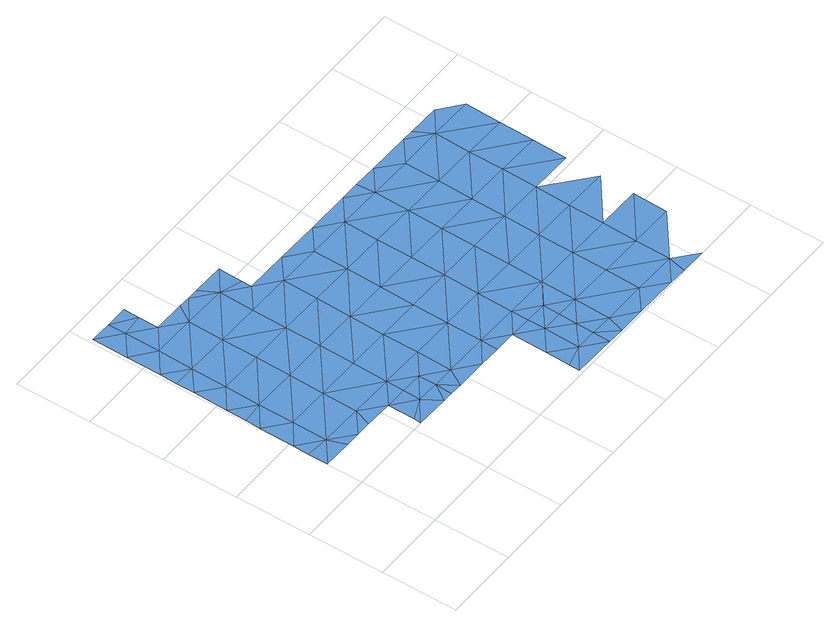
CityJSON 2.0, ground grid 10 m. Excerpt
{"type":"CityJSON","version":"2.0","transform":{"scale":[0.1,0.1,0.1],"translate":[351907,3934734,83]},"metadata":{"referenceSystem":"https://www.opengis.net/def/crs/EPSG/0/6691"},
"CityObjects":{
"waterbody1":{"type":"WaterBody","attributes":{"name":"4","class":"1140","function":"1","WaterBodyRiverFloodingRiskAttribute.description":"2","WaterBodyRiverFloodingRiskAttribute.rankOrg":"2","WaterBodyRiverFloodingRiskAttribute.adminType":"2","WaterBodyRiverFloodingRiskAttribute.scale":"L1"},"geometry":[{"type":"MultiSurface","lod":"1","boundaries":[[[0,1,2]],[[0,3,1]],[[2,4,0]],[[3,5,6]],[[3,0,5]],[[7,0,4]],[[8,9,10]],[[8,6,9]],[[6,5,9]],[[0,11,5]],[[12,10,9]],[[13,10,12]],[[0,7,14]],[[15,16,13]],[[17,14,7]],[[15,18,16]],[[5,19,9]],[[15,13,12]],[[11,0,14]],[[11,19,5]],[[18,20,21]],[[9,22,12]],[[20,18,15]],[[17,23,14]],[[24,25,21]],[[12,26,15]],[[24,21,20]],[[9,19,22]],[[24,27,25]],[[11,14,28]],[[20,29,24]],[[14,23,28]],[[26,12,22]],[[30,19,11]],[[31,27,24]],[[20,15,32]],[[29,31,24]],[[23,33,28]],[[32,15,26]],[[20,32,29]],[[11,28,34]],[[19,35,22]],[[36,27,31]],[[33,37,28]],[[11,34,30]],[[38,39,40]],[[41,29,32]],[[26,22,35]],[[42,34,28]],[[19,30,35]],[[35,43,26]],[[26,44,32]],[[37,40,45]],[[40,39,45]],[[28,37,46]],[[32,47,41]],[[48,30,34]],[[44,47,32]],[[39,49,45]],[[37,45,46]],[[42,28,46]],[[42,48,34]],[[26,43,44]],[[30,50,35]],[[44,51,47]],[[52,43,35]],[[53,42,46]],[[45,49,54]],[[50,30,48]],[[55,54,49]],[[44,56,51]],[[44,43,57]],[[46,45,53]],[[57,58,44]],[[53,45,54]],[[59,48,42]],[[43,52,57]],[[35,50,52]],[[53,59,42]],[[44,58,56]],[[55,60,54]],[[48,61,50]],[[62,61,48]],[[60,63,54]],[[48,59,62]],[[57,52,64]],[[63,65,54]],[[52,50,61]],[[66,59,53]],[[67,63,60]],[[53,54,65]],[[65,66,53]],[[59,66,62]],[[64,52,68]],[[69,70,71]],[[52,61,68]],[[67,72,63]],[[73,74,70]],[[70,69,73]],[[72,75,63]],[[76,77,62]],[[78,64,68]],[[76,62,66]],[[79,80,81]],[[79,74,80]],[[61,62,77]],[[74,73,80]],[[81,75,72]],[[65,63,75]],[[73,69,82]],[[80,75,81]],[[83,78,68]],[[68,61,83]],[[73,84,80]],[[84,73,82]],[[61,77,83]],[[65,75,85]],[[66,65,86]],[[65,85,86]],[[84,87,80]],[[80,88,75]],[[76,66,89]],[[76,90,77]],[[87,88,80]],[[89,66,86]],[[89,90,76]],[[91,85,75]],[[77,90,83]],[[84,82,92]],[[78,83,93]],[[85,94,86]],[[95,87,84]],[[75,88,91]],[[93,83,96]],[[83,90,96]],[[97,88,87]],[[84,92,95]],[[89,86,94]],[[98,95,92]],[[85,91,94]],[[89,99,90]],[[93,96,100]],[[97,87,95]],[[90,101,96]],[[88,102,91]],[[89,94,99]],[[99,101,90]],[[103,102,88]],[[95,98,104]],[[103,88,97]],[[100,96,105]],[[106,97,95]],[[94,91,107]],[[105,96,108]],[[96,101,108]],[[109,103,97]],[[91,102,107]],[[110,101,99]],[[99,94,111]],[[106,109,97]],[[111,94,107]],[[111,110,99]],[[103,112,102]],[[101,113,108]],[[105,108,114]],[[107,102,112]],[[115,111,107]],[[108,113,114]],[[101,110,113]],[[111,116,110]],[[117,114,113]],[[115,116,111]],[[113,118,117]],[[110,119,113]],[[116,119,110]],[[119,120,113]],[[113,120,118]]]}]},
"waterbody2":{"type":"WaterBody","attributes":{"name":"4","class":"1140","function":"1","WaterBodyRiverFloodingRiskAttribute.description":"2","WaterBodyRiverFloodingRiskAttribute.rankOrg":"1","WaterBodyRiverFloodingRiskAttribute.adminType":"2","WaterBodyRiverFloodingRiskAttribute.scale":"L1"},"geometry":[{"type":"MultiSurface","lod":"1","boundaries":[[[40,121,38]],[[121,40,122]],[[121,122,123]],[[124,123,122]],[[124,122,23]],[[37,122,40]],[[33,23,122]],[[122,37,33]]]}]},
"waterbody3":{"type":"WaterBody","attributes":{"name":"4","class":"1140","function":"1","WaterBodyRiverFloodingRiskAttribute.description":"2","WaterBodyRiverFloodingRiskAttribute.rankOrg":"1","WaterBodyRiverFloodingRiskAttribute.adminType":"2","WaterBodyRiverFloodingRiskAttribute.scale":"L1"},"geometry":[{"type":"MultiSurface","lod":"1","boundaries":[[[125,71,126]],[[70,126,71]],[[126,70,74]],[[126,127,125]],[[74,128,126]],[[81,128,79]],[[129,126,128]],[[67,60,128]],[[128,60,129]],[[127,126,129]],[[128,81,67]],[[81,72,67]],[[79,128,74]]]}]}
},
"vertices":[
[30,171,3],[1,174,3],[1,148,3],[2,195,3],[39,147,3],[31,217,3],[2,241,3],[58,147,3],[3,261,3],[31,263,3],[3,287,3],[87,216,3],[32,309,3],[4,333,3],[86,170,3],[33,356,3],[4,356,3],[78,147,3],[5,380,3],[88,262,3],[34,402,3],[5,425,3],[89,308,3],[114,146,3],[34,448,3],[6,472,3],[89,355,3],[34,471,3],[143,169,3],[63,424,3],[145,262,3],[63,451,3],[90,401,3],[143,146,3],[144,215,3],[145,308,3],[63,471,3],[171,145,3],[170,100,3],[186,99,3],[171,122,3],[104,424,3],[200,215,3],[146,354,3],[147,400,3],[199,122,3],[200,168,3],[119,423,3],[201,261,3],[227,99,3],[202,307,3],[134,423,3],[203,353,3],[256,167,3],[256,121,3],[255,98,3],[176,422,3],[175,377,3],[175,390,3],[257,214,3],[284,98,3],[259,306,3],[258,260,3],[312,120,3],[231,376,3],[313,166,3],[314,213,3],[312,97,3],[259,352,3],[360,3,3],[339,27,3],[338,4,3],[340,97,3],[367,26,3],[339,50,3],[369,119,3],[315,259,3],[315,305,3],[288,375,3],[340,74,3],[368,73,3],[340,96,3],[396,3,3],[316,351,3],[424,26,3],[370,165,3],[370,212,3],[425,72,3],[426,118,3],[371,258,3],[372,304,3],[426,164,3],[452,2,3],[345,374,3],[427,211,3],[481,25,3],[373,350,3],[481,71,3],[475,1,3],[428,257,3],[371,374,3],[429,303,3],[483,163,3],[482,117,3],[509,1,3],[402,373,3],[538,70,3],[484,210,3],[429,349,3],[539,116,3],[485,302,3],[485,256,3],[540,162,3],[486,349,3],[458,372,3],[540,209,3],[541,255,3],[474,372,3],[515,371,3],[542,301,3],[543,348,3],
[157,100,3],[142,123,3],[113,101,3],[114,110,3],
[282,5,3],[311,27,3],[282,19,3],[312,74,3],[283,51,3]
]}
